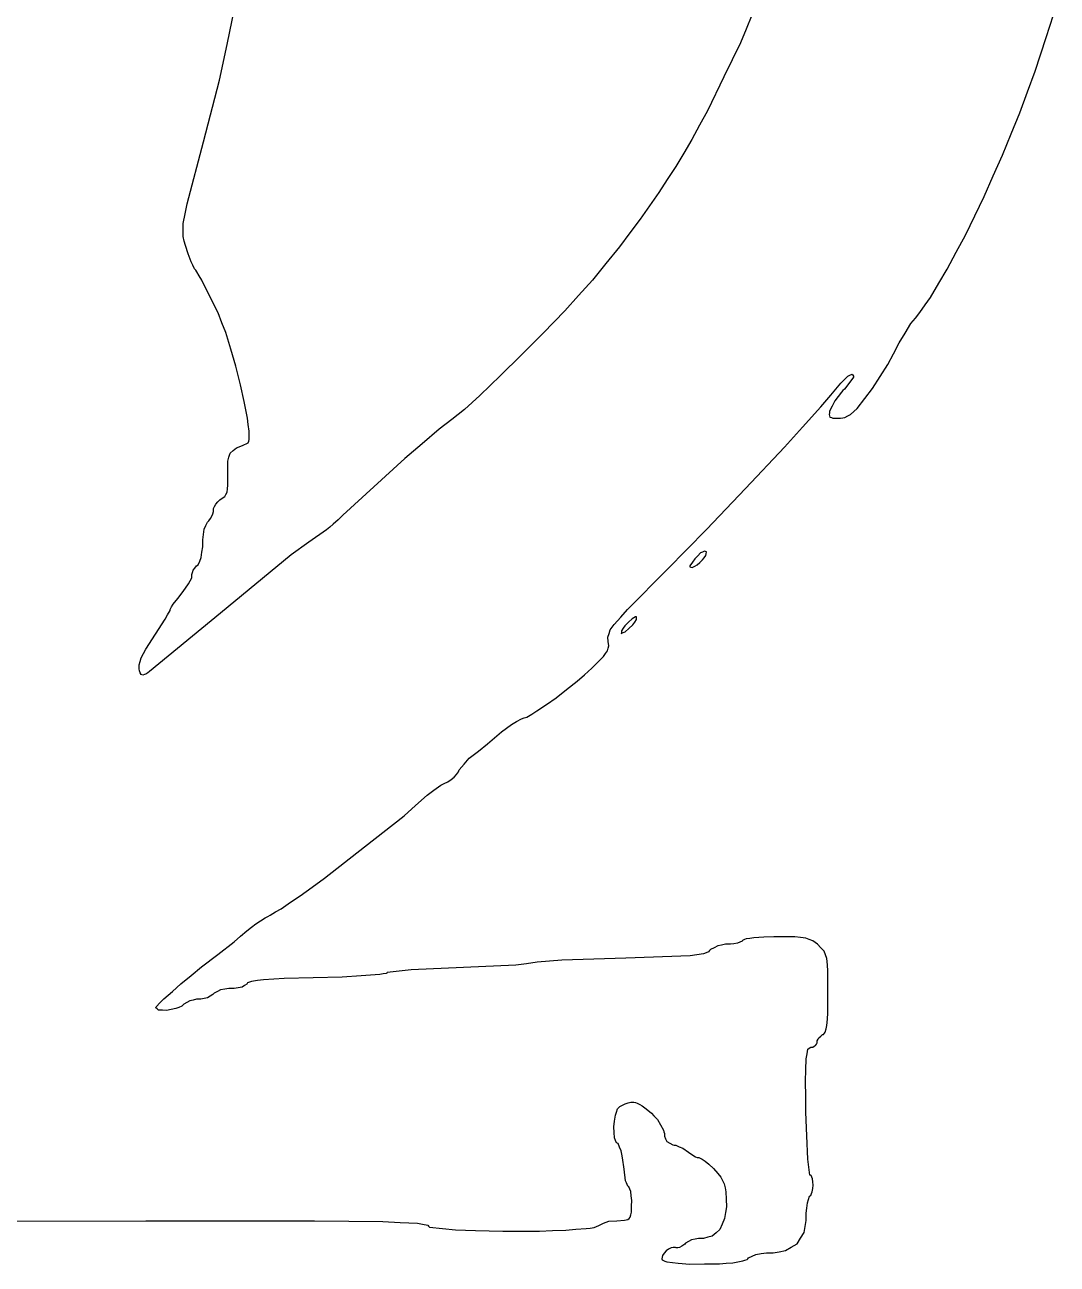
# Model space of a CAD drawing. Extents: x -30 to 30, y -30 to 30.
# Drawn here: x 10.55 to 28.84, y -21.93 to 0.04 of the extents above; entities that cross this region are included whole.
import ezdxf

# ---------------------------------------------------------------- set-up
doc = ezdxf.new("R2010")
doc.units = 0
doc.layers.add('Saint_VALENTIN_Day_Amoureux_Coeur_cs', color=7, linetype='CONTINUOUS')

msp = doc.modelspace()

# ---------------------------------------------------------------- linework, layer by layer
at = {"layer": 'Saint_VALENTIN_Day_Amoureux_Coeur_cs'}
for p, q in [((14.1335, -0.314, 1.5), (14.265, 0.318, 1.5)), ((28.65, -0.188, 1.5), (28.845, 0.41, 1.5)), ((23.435, 0.204, 1.5), (23.333, -0.041, 1.5)), ((23.333, -0.041, 1.5), (23.231, -0.286, 1.5)), ((28.455, -0.786, 1.5), (28.65, -0.188, 1.5)), ((14.002, -0.946, 1.5), (14.1335, -0.314, 1.5)), ((23.231, -0.286, 1.5), (22.939, -0.8865, 1.5)), ((28.319, -1.1545, 1.5), (28.455, -0.786, 1.5)), ((13.7145, -2.041, 1.5), (14.002, -0.946, 1.5)), ((22.939, -0.8865, 1.5), (22.647, -1.487, 1.5)), ((28.183, -1.523, 1.5), (28.319, -1.1545, 1.5)), ((22.647, -1.487, 1.5), (22.5085, -1.7435, 1.5)), ((28.029, -1.899, 1.5), (28.183, -1.523, 1.5)), ((22.5085, -1.7435, 1.5), (22.37, -2, 1.5)), ((27.875, -2.275, 1.5), (28.029, -1.899, 1.5)), ((13.427, -3.136, 1.5), (13.7145, -2.041, 1.5)), ((22.37, -2, 1.5), (22.2275, -2.238, 1.5)), ((22.2275, -2.238, 1.5), (22.085, -2.476, 1.5)), ((27.712, -2.6415, 1.5), (27.875, -2.275, 1.5)), ((22.085, -2.476, 1.5), (21.9355, -2.7075, 1.5)), ((21.9355, -2.7075, 1.5), (21.786, -2.939, 1.5)), ((27.549, -3.008, 1.5), (27.712, -2.6415, 1.5)), ((21.786, -2.939, 1.5), (21.6205, -3.173, 1.5)), ((27.3835, -3.3495, 1.5), (27.549, -3.008, 1.5)), ((13.3905, -3.3125, 1.5), (13.427, -3.136, 1.5)), ((21.6205, -3.173, 1.5), (21.455, -3.407, 1.5)), ((13.354, -3.489, 1.5), (13.3905, -3.3125, 1.5)), ((13.354, -3.6035, 1.5), (13.354, -3.489, 1.5)), ((21.455, -3.407, 1.5), (21.2715, -3.652, 1.5)), ((27.218, -3.691, 1.5), (27.3835, -3.3495, 1.5)), ((13.354, -3.718, 1.5), (13.354, -3.6035, 1.5)), ((13.3745, -3.7985, 1.5), (13.354, -3.718, 1.5)), ((21.2715, -3.652, 1.5), (21.088, -3.897, 1.5)), ((27.057, -3.993, 1.5), (27.218, -3.691, 1.5)), ((13.395, -3.879, 1.5), (13.3745, -3.7985, 1.5)), ((13.447, -4.021, 1.5), (13.395, -3.879, 1.5)), ((21.088, -3.897, 1.5), (20.848, -4.195, 1.5)), ((13.499, -4.163, 1.5), (13.447, -4.021, 1.5)), ((13.5285, -4.227, 1.5), (13.499, -4.163, 1.5)), ((26.896, -4.295, 1.5), (27.057, -3.993, 1.5)), ((13.558, -4.291, 1.5), (13.5285, -4.227, 1.5)), ((13.5785, -4.316, 1.5), (13.558, -4.291, 1.5)), ((13.599, -4.341, 1.5), (13.5785, -4.316, 1.5)), ((13.642, -4.4145, 1.5), (13.599, -4.341, 1.5)), ((20.848, -4.195, 1.5), (20.608, -4.493, 1.5)), ((26.7465, -4.545, 1.5), (26.896, -4.295, 1.5)), ((13.685, -4.488, 1.5), (13.642, -4.4145, 1.5)), ((13.83, -4.779, 1.5), (13.685, -4.488, 1.5)), ((20.608, -4.493, 1.5), (20.3635, -4.763, 1.5)), ((26.597, -4.795, 1.5), (26.7465, -4.545, 1.5)), ((13.975, -5.07, 1.5), (13.83, -4.779, 1.5)), ((20.3635, -4.763, 1.5), (20.119, -5.033, 1.5)), ((26.5045, -4.93, 1.5), (26.597, -4.795, 1.5)), ((20.119, -5.033, 1.5), (19.7335, -5.427, 1.5)), ((26.412, -5.065, 1.5), (26.5045, -4.93, 1.5)), ((14.043, -5.244, 1.5), (13.975, -5.07, 1.5)), ((14.111, -5.418, 1.5), (14.043, -5.244, 1.5)), ((26.149, -5.4295, 1.5), (26.253, -5.258, 1.5)), ((26.253, -5.258, 1.5), (26.3325, -5.1615, 1.5)), ((26.3325, -5.1615, 1.5), (26.412, -5.065, 1.5)), ((14.1995, -5.716, 1.5), (14.111, -5.418, 1.5)), ((19.7335, -5.427, 1.5), (19.348, -5.821, 1.5)), ((26.045, -5.601, 1.5), (26.149, -5.4295, 1.5)), ((25.943, -5.7935, 1.5), (26.045, -5.601, 1.5)), ((14.288, -6.014, 1.5), (14.1995, -5.716, 1.5)), ((19.348, -5.821, 1.5), (18.981, -6.1785, 1.5)), ((25.841, -5.986, 1.5), (25.943, -5.7935, 1.5)), ((14.331, -6.181, 1.5), (14.288, -6.014, 1.5)), ((25.707, -6.199, 1.5), (25.841, -5.986, 1.5)), ((14.374, -6.348, 1.5), (14.331, -6.181, 1.5)), ((14.435, -6.6435, 1.5), (14.374, -6.348, 1.5)), ((18.981, -6.1785, 1.5), (18.614, -6.536, 1.5)), ((24.835, -6.527, 1.5), (25.012, -6.316, 1.5)), ((25.012, -6.316, 1.5), (25.073, -6.254, 1.5)), ((25.073, -6.254, 1.5), (25.134, -6.192, 1.5)), ((25.1545, -6.3225, 1.5), (25.075, -6.421, 1.5)), ((25.134, -6.192, 1.5), (25.1725, -6.174, 1.5)), ((25.234, -6.208, 1.5), (25.1545, -6.3225, 1.5)), ((25.1725, -6.174, 1.5), (25.211, -6.156, 1.5)), ((25.211, -6.156, 1.5), (25.2225, -6.174, 1.5)), ((25.2225, -6.174, 1.5), (25.234, -6.192, 1.5)), ((25.234, -6.192, 1.5), (25.234, -6.208, 1.5)), ((25.573, -6.412, 1.5), (25.707, -6.199, 1.5)), ((18.614, -6.536, 1.5), (18.4785, -6.6595, 1.5)), ((24.658, -6.738, 1.5), (24.835, -6.527, 1.5)), ((24.962, -6.554, 1.5), (24.903, -6.632, 1.5)), ((25.021, -6.476, 1.5), (24.962, -6.554, 1.5)), ((25.048, -6.4485, 1.5), (25.021, -6.476, 1.5)), ((25.075, -6.421, 1.5), (25.048, -6.4485, 1.5)), ((25.302, -6.765, 1.5), (25.4375, -6.5885, 1.5)), ((25.4375, -6.5885, 1.5), (25.573, -6.412, 1.5)), ((14.496, -6.939, 1.5), (14.435, -6.6435, 1.5)), ((18.343, -6.783, 1.5), (18.1165, -6.9575, 1.5)), ((18.4785, -6.6595, 1.5), (18.343, -6.783, 1.5)), ((24.334, -7.095, 1.5), (24.658, -6.738, 1.5)), ((24.8575, -6.7215, 1.5), (24.812, -6.811, 1.5)), ((24.903, -6.632, 1.5), (24.8575, -6.7215, 1.5)), ((25.243, -6.818, 1.5), (25.302, -6.765, 1.5)), ((14.5095, -7.0515, 1.5), (14.496, -6.939, 1.5)), ((18.1165, -6.9575, 1.5), (17.89, -7.132, 1.5)), ((24.8075, -6.841, 1.5), (24.803, -6.871, 1.5)), ((24.803, -6.871, 1.5), (24.81, -6.8935, 1.5)), ((24.812, -6.811, 1.5), (24.8075, -6.841, 1.5)), ((24.81, -6.8935, 1.5), (24.817, -6.916, 1.5)), ((24.817, -6.916, 1.5), (24.844, -6.9255, 1.5)), ((24.844, -6.9255, 1.5), (24.871, -6.935, 1.5)), ((24.871, -6.935, 1.5), (24.937, -6.937, 1.5)), ((24.937, -6.937, 1.5), (25.003, -6.939, 1.5)), ((25.003, -6.939, 1.5), (25.0435, -6.932, 1.5)), ((25.0435, -6.932, 1.5), (25.084, -6.925, 1.5)), ((25.084, -6.925, 1.5), (25.134, -6.898, 1.5)), ((25.134, -6.898, 1.5), (25.184, -6.871, 1.5)), ((25.184, -6.871, 1.5), (25.243, -6.818, 1.5)), ((14.523, -7.164, 1.5), (14.5095, -7.0515, 1.5)), ((14.5255, -7.2395, 1.5), (14.523, -7.164, 1.5)), ((14.528, -7.315, 1.5), (14.5255, -7.2395, 1.5)), ((17.89, -7.132, 1.5), (17.5885, -7.393, 1.5)), ((24.01, -7.452, 1.5), (24.334, -7.095, 1.5)), ((14.2445, -7.51, 1.5), (14.301, -7.462, 1.5)), ((14.301, -7.462, 1.5), (14.4055, -7.4185, 1.5)), ((14.4055, -7.4185, 1.5), (14.51, -7.375, 1.5)), ((14.51, -7.375, 1.5), (14.519, -7.345, 1.5)), ((14.519, -7.345, 1.5), (14.528, -7.315, 1.5)), ((17.5885, -7.393, 1.5), (17.287, -7.654, 1.5)), ((23.3195, -8.1805, 1.5), (24.01, -7.452, 1.5)), ((14.147, -7.7, 1.5), (14.1675, -7.629, 1.5)), ((14.1675, -7.629, 1.5), (14.188, -7.558, 1.5)), ((14.188, -7.558, 1.5), (14.2445, -7.51, 1.5)), ((17.287, -7.654, 1.5), (16.7365, -8.1535, 1.5)), ((14.147, -7.913, 1.5), (14.147, -7.7, 1.5)), ((14.1405, -8.188, 1.5), (14.147, -8.126, 1.5)), ((14.147, -8.126, 1.5), (14.147, -7.913, 1.5)), ((14.05, -8.353, 1.5), (14.093, -8.323, 1.5)), ((14.093, -8.323, 1.5), (14.1135, -8.2865, 1.5)), ((14.1135, -8.2865, 1.5), (14.134, -8.25, 1.5)), ((14.134, -8.25, 1.5), (14.1405, -8.188, 1.5)), ((16.7365, -8.1535, 1.5), (16.186, -8.653, 1.5)), ((22.629, -8.909, 1.5), (23.3195, -8.1805, 1.5)), ((13.893, -8.538, 1.5), (13.9135, -8.499, 1.5)), ((13.893, -8.5655, 1.5), (13.893, -8.538, 1.5)), ((13.893, -8.593, 1.5), (13.893, -8.5655, 1.5)), ((13.9135, -8.499, 1.5), (13.934, -8.46, 1.5)), ((13.934, -8.46, 1.5), (13.9705, -8.4215, 1.5)), ((13.9705, -8.4215, 1.5), (14.007, -8.383, 1.5)), ((14.007, -8.383, 1.5), (14.05, -8.353, 1.5)), ((13.7555, -8.841, 1.5), (13.785, -8.777, 1.5)), ((13.785, -8.777, 1.5), (13.812, -8.754, 1.5)), ((13.812, -8.754, 1.5), (13.839, -8.7125, 1.5)), ((13.839, -8.7125, 1.5), (13.866, -8.671, 1.5)), ((13.866, -8.671, 1.5), (13.8795, -8.632, 1.5)), ((13.8795, -8.632, 1.5), (13.893, -8.593, 1.5)), ((16.1, -8.7355, 1.5), (16.014, -8.818, 1.5)), ((16.186, -8.653, 1.5), (16.1, -8.7355, 1.5)), ((13.703, -9.093, 1.5), (13.7145, -8.999, 1.5)), ((13.7145, -8.999, 1.5), (13.726, -8.905, 1.5)), ((13.726, -8.905, 1.5), (13.7555, -8.841, 1.5)), ((15.896, -8.914, 1.5), (15.5835, -9.136, 1.5)), ((15.955, -8.866, 1.5), (15.896, -8.914, 1.5)), ((16.014, -8.818, 1.5), (15.955, -8.866, 1.5)), ((21.931, -9.617, 1.5), (22.629, -8.909, 1.5)), ((13.6895, -9.31, 1.5), (13.703, -9.216, 1.5)), ((13.703, -9.1545, 1.5), (13.703, -9.093, 1.5)), ((13.703, -9.216, 1.5), (13.703, -9.1545, 1.5)), ((15.5835, -9.136, 1.5), (15.271, -9.358, 1.5)), ((13.649, -9.4685, 1.5), (13.676, -9.404, 1.5)), ((13.676, -9.404, 1.5), (13.6895, -9.31, 1.5)), ((15.271, -9.358, 1.5), (14.016, -10.3915, 1.5)), ((22.425, -9.427, 1.5), (22.3795, -9.491, 1.5)), ((22.4745, -9.3765, 1.5), (22.425, -9.427, 1.5)), ((22.524, -9.326, 1.5), (22.4745, -9.3765, 1.5)), ((22.558, -9.31, 1.5), (22.524, -9.326, 1.5)), ((22.592, -9.294, 1.5), (22.558, -9.31, 1.5)), ((22.561, -9.45, 1.5), (22.5905, -9.411, 1.5)), ((22.5905, -9.411, 1.5), (22.62, -9.372, 1.5)), ((22.6105, -9.301, 1.5), (22.592, -9.294, 1.5)), ((22.629, -9.308, 1.5), (22.6105, -9.301, 1.5)), ((22.62, -9.372, 1.5), (22.6245, -9.34, 1.5)), ((22.6245, -9.34, 1.5), (22.629, -9.308, 1.5)), ((13.522, -9.67, 1.5), (13.536, -9.633, 1.5)), ((13.536, -9.633, 1.5), (13.563, -9.594, 1.5)), ((13.563, -9.594, 1.5), (13.59, -9.555, 1.5)), ((13.59, -9.555, 1.5), (13.622, -9.533, 1.5)), ((13.622, -9.533, 1.5), (13.649, -9.4685, 1.5)), ((21.233, -10.325, 1.5), (21.931, -9.617, 1.5)), ((22.3795, -9.491, 1.5), (22.334, -9.555, 1.5)), ((22.334, -9.555, 1.5), (22.334, -9.574, 1.5)), ((22.334, -9.574, 1.5), (22.3545, -9.5785, 1.5)), ((22.3545, -9.5785, 1.5), (22.375, -9.583, 1.5)), ((22.375, -9.583, 1.5), (22.4205, -9.558, 1.5)), ((22.4205, -9.558, 1.5), (22.466, -9.533, 1.5)), ((22.466, -9.533, 1.5), (22.5135, -9.4915, 1.5)), ((22.5135, -9.4915, 1.5), (22.561, -9.45, 1.5)), ((13.395, -9.952, 1.5), (13.449, -9.872, 1.5)), ((13.449, -9.872, 1.5), (13.4785, -9.819, 1.5)), ((13.4785, -9.819, 1.5), (13.508, -9.766, 1.5)), ((13.508, -9.707, 1.5), (13.522, -9.67, 1.5)), ((13.508, -9.7365, 1.5), (13.508, -9.707, 1.5)), ((13.508, -9.766, 1.5), (13.508, -9.7365, 1.5)), ((13.2595, -10.133, 1.5), (13.341, -10.032, 1.5)), ((13.341, -10.032, 1.5), (13.395, -9.952, 1.5)), ((13.123, -10.325, 1.5), (13.1505, -10.2795, 1.5)), ((13.1505, -10.2795, 1.5), (13.178, -10.234, 1.5)), ((13.178, -10.234, 1.5), (13.2595, -10.133, 1.5)), ((14.016, -10.3915, 1.5), (12.761, -11.425, 1.5)), ((12.867, -10.765, 1.5), (13.037, -10.499, 1.5)), ((13.037, -10.499, 1.5), (13.08, -10.4235, 1.5)), ((13.08, -10.4235, 1.5), (13.123, -10.348, 1.5)), ((13.123, -10.348, 1.5), (13.123, -10.325, 1.5)), ((20.993, -10.596, 1.5), (21.113, -10.4605, 1.5)), ((21.113, -10.4605, 1.5), (21.233, -10.325, 1.5)), ((21.31, -10.495, 1.5), (21.2465, -10.5545, 1.5)), ((21.3395, -10.4765, 1.5), (21.31, -10.495, 1.5)), ((21.369, -10.458, 1.5), (21.3395, -10.4765, 1.5)), ((21.358, -10.552, 1.5), (21.392, -10.504, 1.5)), ((21.378, -10.458, 1.5), (21.369, -10.458, 1.5)), ((21.387, -10.458, 1.5), (21.378, -10.458, 1.5)), ((21.3895, -10.481, 1.5), (21.387, -10.458, 1.5)), ((21.392, -10.504, 1.5), (21.3895, -10.481, 1.5)), ((20.88, -10.82, 1.5), (20.9025, -10.7535, 1.5)), ((20.9025, -10.7535, 1.5), (20.925, -10.687, 1.5)), ((20.925, -10.687, 1.5), (20.959, -10.6415, 1.5)), ((20.959, -10.6415, 1.5), (20.993, -10.596, 1.5)), ((21.122, -10.7285, 1.5), (21.12, -10.751, 1.5)), ((21.12, -10.751, 1.5), (21.154, -10.7375, 1.5)), ((21.124, -10.706, 1.5), (21.122, -10.7285, 1.5)), ((21.1535, -10.66, 1.5), (21.124, -10.706, 1.5)), ((21.183, -10.614, 1.5), (21.1535, -10.66, 1.5)), ((21.154, -10.7375, 1.5), (21.188, -10.724, 1.5)), ((21.2465, -10.5545, 1.5), (21.183, -10.614, 1.5)), ((21.188, -10.724, 1.5), (21.256, -10.662, 1.5)), ((21.256, -10.662, 1.5), (21.324, -10.6, 1.5)), ((21.324, -10.6, 1.5), (21.358, -10.552, 1.5)), ((12.697, -11.031, 1.5), (12.867, -10.765, 1.5)), ((20.889, -10.8955, 1.5), (20.88, -10.82, 1.5)), ((20.8865, -11.0145, 1.5), (20.898, -10.971, 1.5)), ((20.898, -10.971, 1.5), (20.889, -10.8955, 1.5)), ((12.593, -11.2465, 1.5), (12.611, -11.187, 1.5)), ((12.611, -11.187, 1.5), (12.654, -11.109, 1.5)), ((12.654, -11.109, 1.5), (12.697, -11.031, 1.5)), ((20.701, -11.2645, 1.5), (20.803, -11.159, 1.5)), ((20.803, -11.159, 1.5), (20.839, -11.1085, 1.5)), ((20.839, -11.1085, 1.5), (20.875, -11.058, 1.5)), ((20.875, -11.058, 1.5), (20.8865, -11.0145, 1.5)), ((12.575, -11.306, 1.5), (12.593, -11.2465, 1.5)), ((12.575, -11.3425, 1.5), (12.575, -11.306, 1.5)), ((12.575, -11.379, 1.5), (12.575, -11.3425, 1.5)), ((12.584, -11.4155, 1.5), (12.575, -11.379, 1.5)), ((12.593, -11.452, 1.5), (12.584, -11.4155, 1.5)), ((20.4675, -11.4845, 1.5), (20.599, -11.37, 1.5)), ((20.599, -11.37, 1.5), (20.701, -11.2645, 1.5)), ((12.611, -11.48, 1.5), (12.593, -11.452, 1.5)), ((12.643, -11.489, 1.5), (12.611, -11.48, 1.5)), ((12.668, -11.48, 1.5), (12.643, -11.489, 1.5)), ((12.693, -11.471, 1.5), (12.668, -11.48, 1.5)), ((12.727, -11.448, 1.5), (12.693, -11.471, 1.5)), ((12.761, -11.425, 1.5), (12.727, -11.448, 1.5)), ((20.1505, -11.7455, 1.5), (20.336, -11.599, 1.5)), ((20.336, -11.599, 1.5), (20.4675, -11.4845, 1.5)), ((19.965, -11.892, 1.5), (20.1505, -11.7455, 1.5)), ((19.625, -12.126, 1.5), (19.795, -12.009, 1.5)), ((19.795, -12.009, 1.5), (19.965, -11.892, 1.5)), ((19.2625, -12.3135, 1.5), (19.353, -12.263, 1.5)), ((19.353, -12.263, 1.5), (19.3985, -12.2495, 1.5)), ((19.3985, -12.2495, 1.5), (19.444, -12.236, 1.5)), ((19.444, -12.236, 1.5), (19.5345, -12.181, 1.5)), ((19.5345, -12.181, 1.5), (19.625, -12.126, 1.5)), ((18.8725, -12.6025, 1.5), (18.995, -12.497, 1.5)), ((18.995, -12.497, 1.5), (19.0835, -12.4305, 1.5)), ((19.0835, -12.4305, 1.5), (19.172, -12.364, 1.5)), ((19.172, -12.364, 1.5), (19.2625, -12.3135, 1.5)), ((18.587, -12.836, 1.5), (18.75, -12.708, 1.5)), ((18.75, -12.708, 1.5), (18.8725, -12.6025, 1.5)), ((18.424, -12.964, 1.5), (18.587, -12.836, 1.5)), ((18.238, -13.207, 1.5), (18.247, -13.171, 1.5)), ((18.247, -13.171, 1.5), (18.3355, -13.0675, 1.5)), ((18.3355, -13.0675, 1.5), (18.424, -12.964, 1.5)), ((17.9825, -13.411, 1.5), (18.044, -13.381, 1.5)), ((18.044, -13.381, 1.5), (18.1025, -13.34, 1.5)), ((18.1025, -13.34, 1.5), (18.161, -13.299, 1.5)), ((18.161, -13.299, 1.5), (18.1995, -13.253, 1.5)), ((18.1995, -13.253, 1.5), (18.238, -13.207, 1.5)), ((17.677, -13.62, 1.5), (17.799, -13.5305, 1.5)), ((17.799, -13.5305, 1.5), (17.921, -13.441, 1.5)), ((17.921, -13.441, 1.5), (17.9825, -13.411, 1.5)), ((17.273, -13.982, 1.5), (17.475, -13.801, 1.5)), ((17.475, -13.801, 1.5), (17.677, -13.62, 1.5)), ((16.5665, -14.536, 1.5), (17.273, -13.982, 1.5)), ((15.86, -15.09, 1.5), (16.5665, -14.536, 1.5)), ((15.6445, -15.246, 1.5), (15.86, -15.09, 1.5)), ((15.429, -15.402, 1.5), (15.6445, -15.246, 1.5)), ((15.09, -15.631, 1.5), (15.2595, -15.5165, 1.5)), ((15.2595, -15.5165, 1.5), (15.429, -15.402, 1.5)), ((14.7275, -15.844, 1.5), (14.809, -15.791, 1.5)), ((14.809, -15.791, 1.5), (14.854, -15.7685, 1.5)), ((14.854, -15.7685, 1.5), (14.899, -15.746, 1.5)), ((14.899, -15.746, 1.5), (14.9945, -15.6885, 1.5)), ((14.9945, -15.6885, 1.5), (15.09, -15.631, 1.5)), ((14.3735, -16.1195, 1.5), (14.487, -16.021, 1.5)), ((14.487, -16.021, 1.5), (14.5665, -15.959, 1.5)), ((14.5665, -15.959, 1.5), (14.646, -15.897, 1.5)), ((14.646, -15.897, 1.5), (14.7275, -15.844, 1.5)), ((13.9705, -16.44, 1.5), (14.26, -16.218, 1.5)), ((14.26, -16.218, 1.5), (14.3735, -16.1195, 1.5)), ((23.116, -16.25, 1.5), (23.055, -16.259, 1.5)), ((23.177, -16.241, 1.5), (23.116, -16.25, 1.5)), ((23.22, -16.2225, 1.5), (23.177, -16.241, 1.5)), ((23.263, -16.204, 1.5), (23.22, -16.2225, 1.5)), ((23.27, -16.195, 1.5), (23.263, -16.204, 1.5)), ((23.277, -16.186, 1.5), (23.27, -16.195, 1.5)), ((23.304, -16.1765, 1.5), (23.277, -16.186, 1.5)), ((23.331, -16.167, 1.5), (23.304, -16.1765, 1.5)), ((23.399, -16.158, 1.5), (23.331, -16.167, 1.5)), ((23.467, -16.149, 1.5), (23.399, -16.158, 1.5)), ((23.646, -16.1375, 1.5), (23.467, -16.149, 1.5)), ((23.825, -16.126, 1.5), (23.646, -16.1375, 1.5)), ((24.0105, -16.1285, 1.5), (23.825, -16.126, 1.5)), ((24.196, -16.131, 1.5), (24.0105, -16.1285, 1.5)), ((24.2935, -16.142, 1.5), (24.196, -16.131, 1.5)), ((24.391, -16.153, 1.5), (24.2935, -16.142, 1.5)), ((24.452, -16.176, 1.5), (24.391, -16.153, 1.5)), ((24.513, -16.199, 1.5), (24.452, -16.176, 1.5)), ((24.554, -16.229, 1.5), (24.513, -16.199, 1.5)), ((24.595, -16.259, 1.5), (24.554, -16.229, 1.5)), ((13.681, -16.662, 1.5), (13.9705, -16.44, 1.5)), ((22.339, -16.465, 1.5), (21.2015, -16.504, 1.5)), ((22.459, -16.4465, 1.5), (22.339, -16.465, 1.5)), ((22.579, -16.428, 1.5), (22.459, -16.4465, 1.5)), ((22.622, -16.41, 1.5), (22.579, -16.428, 1.5)), ((22.665, -16.392, 1.5), (22.622, -16.41, 1.5)), ((22.683, -16.3735, 1.5), (22.665, -16.392, 1.5)), ((22.701, -16.355, 1.5), (22.683, -16.3735, 1.5)), ((22.7645, -16.323, 1.5), (22.701, -16.355, 1.5)), ((22.828, -16.291, 1.5), (22.7645, -16.323, 1.5)), ((22.896, -16.275, 1.5), (22.828, -16.291, 1.5)), ((22.964, -16.259, 1.5), (22.896, -16.275, 1.5)), ((23.0095, -16.259, 1.5), (22.964, -16.259, 1.5)), ((23.055, -16.259, 1.5), (23.0095, -16.259, 1.5)), ((24.654, -16.321, 1.5), (24.595, -16.259, 1.5)), ((24.713, -16.383, 1.5), (24.654, -16.321, 1.5)), ((24.738, -16.447, 1.5), (24.713, -16.383, 1.5)), ((24.763, -16.511, 1.5), (24.738, -16.447, 1.5)), ((13.4975, -16.813, 1.5), (13.681, -16.662, 1.5)), ((18.3225, -16.671, 1.5), (17.396, -16.712, 1.5)), ((19.249, -16.63, 1.5), (18.3225, -16.671, 1.5)), ((19.439, -16.6095, 1.5), (19.249, -16.63, 1.5)), ((19.629, -16.58, 1.5), (19.439, -16.6095, 1.5)), ((19.8465, -16.5615, 1.5), (19.629, -16.58, 1.5)), ((20.064, -16.543, 1.5), (19.8465, -16.5615, 1.5)), ((21.2015, -16.504, 1.5), (20.064, -16.543, 1.5)), ((24.772, -16.6255, 1.5), (24.763, -16.511, 1.5)), ((24.781, -16.74, 1.5), (24.772, -16.6255, 1.5)), ((13.314, -16.964, 1.5), (13.4975, -16.813, 1.5)), ((14.6705, -16.905, 1.5), (14.564, -16.919, 1.5)), ((14.777, -16.891, 1.5), (14.6705, -16.905, 1.5)), ((14.9625, -16.8795, 1.5), (14.777, -16.891, 1.5)), ((15.148, -16.868, 1.5), (14.9625, -16.8795, 1.5)), ((15.66, -16.8545, 1.5), (15.148, -16.868, 1.5)), ((16.172, -16.841, 1.5), (15.66, -16.8545, 1.5)), ((16.5075, -16.818, 1.5), (16.172, -16.841, 1.5)), ((16.843, -16.795, 1.5), (16.5075, -16.818, 1.5)), ((16.8995, -16.786, 1.5), (16.843, -16.795, 1.5)), ((16.956, -16.777, 1.5), (16.8995, -16.786, 1.5)), ((16.965, -16.77, 1.5), (16.956, -16.777, 1.5)), ((16.974, -16.763, 1.5), (16.965, -16.77, 1.5)), ((17.185, -16.7375, 1.5), (16.974, -16.763, 1.5)), ((17.396, -16.712, 1.5), (17.185, -16.7375, 1.5)), ((24.781, -17.109, 1.5), (24.781, -16.74, 1.5)), ((13.014, -17.23, 1.5), (13.164, -17.097, 1.5)), ((13.164, -17.097, 1.5), (13.314, -16.964, 1.5)), ((13.907, -17.125, 1.5), (13.8955, -17.1385, 1.5)), ((13.9635, -17.0975, 1.5), (13.907, -17.125, 1.5)), ((14.02, -17.07, 1.5), (13.9635, -17.0975, 1.5)), ((14.0925, -17.056, 1.5), (14.02, -17.07, 1.5)), ((14.165, -17.042, 1.5), (14.0925, -17.056, 1.5)), ((14.2125, -17.042, 1.5), (14.165, -17.042, 1.5)), ((14.26, -17.042, 1.5), (14.2125, -17.042, 1.5)), ((14.3305, -17.0305, 1.5), (14.26, -17.042, 1.5)), ((14.401, -17.019, 1.5), (14.3305, -17.0305, 1.5)), ((14.444, -16.994, 1.5), (14.401, -17.019, 1.5)), ((14.487, -16.969, 1.5), (14.444, -16.994, 1.5)), ((14.4915, -16.9575, 1.5), (14.487, -16.969, 1.5)), ((14.496, -16.946, 1.5), (14.4915, -16.9575, 1.5)), ((14.53, -16.9325, 1.5), (14.496, -16.946, 1.5)), ((14.564, -16.919, 1.5), (14.53, -16.9325, 1.5)), ((24.781, -17.478, 1.5), (24.781, -17.109, 1.5)), ((12.876, -17.372, 1.5), (12.9485, -17.294, 1.5)), ((12.9485, -17.294, 1.5), (13.014, -17.23, 1.5)), ((13.35, -17.34, 1.5), (13.332, -17.358, 1.5)), ((13.368, -17.322, 1.5), (13.35, -17.34, 1.5)), ((13.4225, -17.292, 1.5), (13.368, -17.322, 1.5)), ((13.477, -17.262, 1.5), (13.4225, -17.292, 1.5)), ((13.5355, -17.2485, 1.5), (13.477, -17.262, 1.5)), ((13.594, -17.235, 1.5), (13.5355, -17.2485, 1.5)), ((13.6325, -17.235, 1.5), (13.594, -17.235, 1.5)), ((13.671, -17.235, 1.5), (13.6325, -17.235, 1.5)), ((13.728, -17.221, 1.5), (13.671, -17.235, 1.5)), ((13.785, -17.207, 1.5), (13.728, -17.221, 1.5)), ((13.8345, -17.1795, 1.5), (13.785, -17.207, 1.5)), ((13.884, -17.152, 1.5), (13.8345, -17.1795, 1.5)), ((13.8955, -17.1385, 1.5), (13.884, -17.152, 1.5)), ((12.869, -17.386, 1.5), (12.876, -17.372, 1.5)), ((12.894, -17.4065, 1.5), (12.869, -17.386, 1.5)), ((12.919, -17.427, 1.5), (12.894, -17.4065, 1.5)), ((12.9895, -17.4295, 1.5), (12.919, -17.427, 1.5)), ((13.06, -17.432, 1.5), (12.9895, -17.4295, 1.5)), ((13.1435, -17.416, 1.5), (13.06, -17.432, 1.5)), ((13.227, -17.4, 1.5), (13.1435, -17.416, 1.5)), ((13.2795, -17.379, 1.5), (13.227, -17.4, 1.5)), ((13.332, -17.358, 1.5), (13.2795, -17.379, 1.5)), ((24.772, -17.588, 1.5), (24.781, -17.478, 1.5)), ((24.735, -17.817, 1.5), (24.749, -17.7575, 1.5)), ((24.749, -17.7575, 1.5), (24.763, -17.698, 1.5)), ((24.763, -17.698, 1.5), (24.772, -17.588, 1.5)), ((24.5765, -18.032, 1.5), (24.59, -18.009, 1.5)), ((24.59, -17.972, 1.5), (24.606, -17.9445, 1.5)), ((24.59, -18.009, 1.5), (24.59, -17.972, 1.5)), ((24.606, -17.9445, 1.5), (24.622, -17.917, 1.5)), ((24.622, -17.917, 1.5), (24.654, -17.8895, 1.5)), ((24.654, -17.8895, 1.5), (24.686, -17.862, 1.5)), ((24.686, -17.862, 1.5), (24.704, -17.858, 1.5)), ((24.704, -17.858, 1.5), (24.7195, -17.8375, 1.5)), ((24.7195, -17.8375, 1.5), (24.735, -17.817, 1.5)), ((24.396, -18.289, 1.5), (24.4115, -18.204, 1.5)), ((24.4115, -18.204, 1.5), (24.427, -18.119, 1.5)), ((24.427, -18.119, 1.5), (24.452, -18.1005, 1.5)), ((24.452, -18.1005, 1.5), (24.477, -18.082, 1.5)), ((24.477, -18.082, 1.5), (24.495, -18.082, 1.5)), ((24.495, -18.082, 1.5), (24.513, -18.082, 1.5)), ((24.513, -18.082, 1.5), (24.538, -18.0685, 1.5)), ((24.538, -18.0685, 1.5), (24.563, -18.055, 1.5)), ((24.563, -18.055, 1.5), (24.5765, -18.032, 1.5)), ((24.3915, -18.488, 1.5), (24.396, -18.289, 1.5)), ((24.387, -18.687, 1.5), (24.3915, -18.488, 1.5)), ((24.389, -18.962, 1.5), (24.387, -18.687, 1.5)), ((21.1405, -19.111, 1.5), (21.188, -19.086, 1.5)), ((21.188, -19.086, 1.5), (21.24, -19.072, 1.5)), ((21.24, -19.072, 1.5), (21.292, -19.058, 1.5)), ((21.292, -19.058, 1.5), (21.317, -19.058, 1.5)), ((21.317, -19.058, 1.5), (21.342, -19.058, 1.5)), ((21.342, -19.058, 1.5), (21.3715, -19.0675, 1.5)), ((21.3715, -19.0675, 1.5), (21.401, -19.077, 1.5)), ((21.401, -19.077, 1.5), (21.446, -19.1, 1.5)), ((21.446, -19.1, 1.5), (21.491, -19.123, 1.5)), ((24.391, -19.237, 1.5), (24.389, -18.962, 1.5)), ((21.0025, -19.395, 1.5), (21.016, -19.292, 1.5)), ((21.016, -19.292, 1.5), (21.034, -19.235, 1.5)), ((21.034, -19.235, 1.5), (21.052, -19.178, 1.5)), ((21.052, -19.178, 1.5), (21.0725, -19.157, 1.5)), ((21.0725, -19.157, 1.5), (21.093, -19.136, 1.5)), ((21.093, -19.136, 1.5), (21.1405, -19.111, 1.5)), ((21.491, -19.123, 1.5), (21.5615, -19.1775, 1.5)), ((21.5615, -19.1775, 1.5), (21.6545, -19.253, 1.5)), ((21.6545, -19.253, 1.5), (21.6955, -19.2985, 1.5)), ((21.6955, -19.2985, 1.5), (21.759, -19.365, 1.5)), ((24.407, -19.654, 1.5), (24.391, -19.237, 1.5)), ((20.989, -19.498, 1.5), (21.0025, -19.395, 1.5)), ((20.9935, -19.5945, 1.5), (20.989, -19.498, 1.5)), ((21.759, -19.365, 1.5), (21.813, -19.459, 1.5)), ((21.813, -19.459, 1.5), (21.867, -19.553, 1.5)), ((20.998, -19.691, 1.5), (20.9935, -19.5945, 1.5)), ((21.016, -19.7365, 1.5), (20.998, -19.691, 1.5)), ((21.034, -19.782, 1.5), (21.016, -19.7365, 1.5)), ((21.867, -19.553, 1.5), (21.8765, -19.583, 1.5)), ((21.8765, -19.583, 1.5), (21.886, -19.613, 1.5)), ((21.886, -19.613, 1.5), (21.886, -19.638, 1.5)), ((21.886, -19.638, 1.5), (21.886, -19.663, 1.5)), ((21.886, -19.663, 1.5), (21.906, -19.709, 1.5)), ((21.906, -19.709, 1.5), (21.926, -19.755, 1.5)), ((21.926, -19.755, 1.5), (21.9785, -19.7845, 1.5)), ((24.423, -20.071, 1.5), (24.407, -19.654, 1.5)), ((21.066, -19.791, 1.5), (21.034, -19.782, 1.5)), ((21.0905, -19.8555, 1.5), (21.066, -19.791, 1.5)), ((21.115, -19.92, 1.5), (21.0905, -19.8555, 1.5)), ((21.129, -19.9815, 1.5), (21.115, -19.92, 1.5)), ((21.143, -20.043, 1.5), (21.129, -19.9815, 1.5)), ((21.9785, -19.7845, 1.5), (22.031, -19.814, 1.5)), ((22.031, -19.814, 1.5), (22.058, -19.819, 1.5)), ((22.058, -19.819, 1.5), (22.085, -19.824, 1.5)), ((22.085, -19.824, 1.5), (22.1485, -19.849, 1.5)), ((22.1485, -19.849, 1.5), (22.212, -19.874, 1.5)), ((22.212, -19.874, 1.5), (22.3095, -19.9425, 1.5)), ((22.3095, -19.9425, 1.5), (22.407, -20.011, 1.5)), ((21.17, -20.247, 1.5), (21.143, -20.043, 1.5)), ((22.407, -20.011, 1.5), (22.4365, -20.025, 1.5)), ((22.4365, -20.025, 1.5), (22.466, -20.039, 1.5)), ((22.466, -20.039, 1.5), (22.4815, -20.039, 1.5)), ((22.4815, -20.039, 1.5), (22.497, -20.039, 1.5)), ((22.497, -20.039, 1.5), (22.5515, -20.071, 1.5)), ((22.5515, -20.071, 1.5), (22.606, -20.103, 1.5)), ((22.606, -20.103, 1.5), (22.6685, -20.159, 1.5)), ((22.6685, -20.159, 1.5), (22.7525, -20.237, 1.5)), ((24.441, -20.2105, 1.5), (24.423, -20.071, 1.5)), ((21.197, -20.451, 1.5), (21.17, -20.247, 1.5)), ((22.7525, -20.237, 1.5), (22.828, -20.323, 1.5)), ((22.828, -20.323, 1.5), (22.882, -20.387, 1.5)), ((22.882, -20.387, 1.5), (22.914, -20.4465, 1.5)), ((24.459, -20.35, 1.5), (24.441, -20.2105, 1.5)), ((24.4705, -20.355, 1.5), (24.459, -20.35, 1.5)), ((24.482, -20.36, 1.5), (24.4705, -20.355, 1.5)), ((24.4955, -20.3875, 1.5), (24.482, -20.36, 1.5)), ((24.509, -20.415, 1.5), (24.4955, -20.3875, 1.5)), ((24.5155, -20.472, 1.5), (24.509, -20.415, 1.5)), ((21.2105, -20.49, 1.5), (21.197, -20.451, 1.5)), ((21.2355, -20.545, 1.5), (21.2105, -20.49, 1.5)), ((21.256, -20.561, 1.5), (21.2355, -20.545, 1.5)), ((21.272, -20.6025, 1.5), (21.256, -20.561, 1.5)), ((21.288, -20.644, 1.5), (21.272, -20.6025, 1.5)), ((21.297, -20.7215, 1.5), (21.288, -20.644, 1.5)), ((22.914, -20.4465, 1.5), (22.946, -20.506, 1.5)), ((22.946, -20.506, 1.5), (22.9595, -20.577, 1.5)), ((22.9595, -20.577, 1.5), (22.973, -20.648, 1.5)), ((22.973, -20.648, 1.5), (22.9775, -20.781, 1.5)), ((24.4905, -20.68, 1.5), (24.504, -20.648, 1.5)), ((24.504, -20.648, 1.5), (24.513, -20.5885, 1.5)), ((24.513, -20.5885, 1.5), (24.522, -20.529, 1.5)), ((24.522, -20.529, 1.5), (24.5155, -20.472, 1.5)), ((21.306, -20.799, 1.5), (21.297, -20.7215, 1.5)), ((21.3035, -20.9045, 1.5), (21.306, -20.799, 1.5)), ((22.9775, -20.781, 1.5), (22.982, -20.914, 1.5)), ((24.407, -20.937, 1.5), (24.418, -20.845, 1.5)), ((24.418, -20.845, 1.5), (24.4365, -20.7855, 1.5)), ((24.4365, -20.7855, 1.5), (24.455, -20.726, 1.5)), ((24.455, -20.726, 1.5), (24.466, -20.719, 1.5)), ((24.466, -20.719, 1.5), (24.477, -20.712, 1.5)), ((24.477, -20.712, 1.5), (24.4905, -20.68, 1.5)), ((21.278, -21.097, 1.5), (21.2895, -21.0535, 1.5)), ((21.2895, -21.0535, 1.5), (21.301, -21.01, 1.5)), ((21.301, -21.01, 1.5), (21.3035, -20.9045, 1.5)), ((22.966, -21.017, 1.5), (22.95, -21.12, 1.5)), ((22.982, -20.914, 1.5), (22.966, -21.017, 1.5)), ((24.396, -21.029, 1.5), (24.407, -20.937, 1.5)), ((24.396, -21.093, 1.5), (24.396, -21.029, 1.5)), ((9.707, -21.166, 1.5), (12.695, -21.1635, 1.5)), ((12.695, -21.1635, 1.5), (15.683, -21.161, 1.5)), ((15.683, -21.161, 1.5), (16.29, -21.168, 1.5)), ((16.29, -21.168, 1.5), (16.897, -21.175, 1.5)), ((16.897, -21.175, 1.5), (17.203, -21.189, 1.5)), ((17.203, -21.189, 1.5), (17.509, -21.203, 1.5)), ((17.509, -21.203, 1.5), (17.5995, -21.221, 1.5)), ((17.5995, -21.221, 1.5), (17.69, -21.239, 1.5)), ((17.69, -21.239, 1.5), (17.706, -21.2575, 1.5)), ((17.706, -21.2575, 1.5), (17.722, -21.276, 1.5)), ((17.722, -21.276, 1.5), (17.951, -21.299, 1.5)), ((17.951, -21.299, 1.5), (18.18, -21.322, 1.5)), ((20.316, -21.3125, 1.5), (20.495, -21.299, 1.5)), ((20.495, -21.299, 1.5), (20.5675, -21.29, 1.5)), ((20.5675, -21.29, 1.5), (20.64, -21.281, 1.5)), ((20.64, -21.281, 1.5), (20.7235, -21.242, 1.5)), ((20.7235, -21.242, 1.5), (20.807, -21.203, 1.5)), ((20.807, -21.203, 1.5), (20.8545, -21.187, 1.5)), ((20.8545, -21.187, 1.5), (20.902, -21.171, 1.5)), ((20.902, -21.171, 1.5), (21.0405, -21.1615, 1.5)), ((21.0405, -21.1615, 1.5), (21.179, -21.152, 1.5)), ((21.179, -21.152, 1.5), (21.2085, -21.1455, 1.5)), ((21.2085, -21.1455, 1.5), (21.238, -21.139, 1.5)), ((21.238, -21.139, 1.5), (21.258, -21.118, 1.5)), ((21.258, -21.118, 1.5), (21.278, -21.097, 1.5)), ((22.9095, -21.2185, 1.5), (22.869, -21.317, 1.5)), ((22.95, -21.12, 1.5), (22.9095, -21.2185, 1.5)), ((24.359, -21.368, 1.5), (24.3775, -21.2625, 1.5)), ((24.3775, -21.2625, 1.5), (24.396, -21.157, 1.5)), ((24.396, -21.157, 1.5), (24.396, -21.093, 1.5)), ((18.18, -21.322, 1.5), (18.5355, -21.3335, 1.5)), ((18.5355, -21.3335, 1.5), (19.02, -21.347, 1.5)), ((19.02, -21.347, 1.5), (19.2805, -21.345, 1.5)), ((19.2805, -21.345, 1.5), (19.67, -21.345, 1.5)), ((19.67, -21.345, 1.5), (19.9035, -21.3355, 1.5)), ((19.9035, -21.3355, 1.5), (20.137, -21.326, 1.5)), ((20.137, -21.326, 1.5), (20.316, -21.3125, 1.5)), ((22.366, -21.501, 1.5), (22.3115, -21.5305, 1.5)), ((22.427, -21.487, 1.5), (22.366, -21.501, 1.5)), ((22.488, -21.473, 1.5), (22.427, -21.487, 1.5)), ((22.5335, -21.473, 1.5), (22.488, -21.473, 1.5)), ((22.579, -21.473, 1.5), (22.5335, -21.473, 1.5)), ((22.6535, -21.4525, 1.5), (22.579, -21.473, 1.5)), ((22.728, -21.432, 1.5), (22.6535, -21.4525, 1.5)), ((22.7985, -21.3745, 1.5), (22.728, -21.432, 1.5)), ((22.869, -21.317, 1.5), (22.7985, -21.3745, 1.5)), ((24.237, -21.569, 1.5), (24.298, -21.4685, 1.5)), ((24.298, -21.4685, 1.5), (24.359, -21.368, 1.5)), ((21.881, -21.734, 1.5), (21.849, -21.775, 1.5)), ((21.913, -21.693, 1.5), (21.881, -21.734, 1.5)), ((21.958, -21.6655, 1.5), (21.913, -21.693, 1.5)), ((22.003, -21.638, 1.5), (21.958, -21.6655, 1.5)), ((22.037, -21.6335, 1.5), (22.003, -21.638, 1.5)), ((22.0825, -21.636, 1.5), (22.037, -21.6335, 1.5)), ((22.094, -21.643, 1.5), (22.0825, -21.636, 1.5)), ((22.1235, -21.638, 1.5), (22.094, -21.643, 1.5)), ((22.153, -21.633, 1.5), (22.1235, -21.638, 1.5)), ((22.1915, -21.6105, 1.5), (22.153, -21.633, 1.5)), ((22.2435, -21.574, 1.5), (22.1915, -21.6105, 1.5)), ((22.257, -21.56, 1.5), (22.2435, -21.574, 1.5)), ((22.3115, -21.5305, 1.5), (22.257, -21.56, 1.5)), ((23.503, -21.757, 1.5), (23.598, -21.7435, 1.5)), ((23.598, -21.7435, 1.5), (23.693, -21.73, 1.5)), ((23.693, -21.73, 1.5), (23.752, -21.73, 1.5)), ((23.752, -21.73, 1.5), (23.811, -21.73, 1.5)), ((23.811, -21.73, 1.5), (23.92, -21.709, 1.5)), ((23.92, -21.709, 1.5), (24.029, -21.688, 1.5)), ((24.029, -21.688, 1.5), (24.133, -21.6285, 1.5)), ((24.133, -21.6285, 1.5), (24.237, -21.569, 1.5)), ((21.8425, -21.805, 1.5), (21.836, -21.835, 1.5)), ((21.836, -21.835, 1.5), (21.845, -21.851, 1.5)), ((21.849, -21.775, 1.5), (21.8425, -21.805, 1.5)), ((21.845, -21.851, 1.5), (21.89, -21.8785, 1.5)), ((21.89, -21.8785, 1.5), (21.926, -21.89, 1.5)), ((21.926, -21.89, 1.5), (22.13, -21.9105, 1.5)), ((22.13, -21.9105, 1.5), (22.334, -21.931, 1.5)), ((22.334, -21.931, 1.5), (22.597, -21.9265, 1.5)), ((22.597, -21.9265, 1.5), (22.86, -21.922, 1.5)), ((22.86, -21.922, 1.5), (22.9775, -21.913, 1.5)), ((22.9775, -21.913, 1.5), (23.095, -21.904, 1.5)), ((23.095, -21.904, 1.5), (23.1835, -21.888, 1.5)), ((23.1835, -21.888, 1.5), (23.272, -21.872, 1.5)), ((23.272, -21.872, 1.5), (23.3105, -21.8605, 1.5)), ((23.3105, -21.8605, 1.5), (23.349, -21.849, 1.5)), ((23.349, -21.849, 1.5), (23.3625, -21.833, 1.5)), ((23.3625, -21.833, 1.5), (23.376, -21.817, 1.5)), ((23.376, -21.817, 1.5), (23.4395, -21.787, 1.5)), ((23.4395, -21.787, 1.5), (23.503, -21.757, 1.5))]:
    msp.add_line(p, q, dxfattribs=at)

doc.saveas('drawing.dxf')
